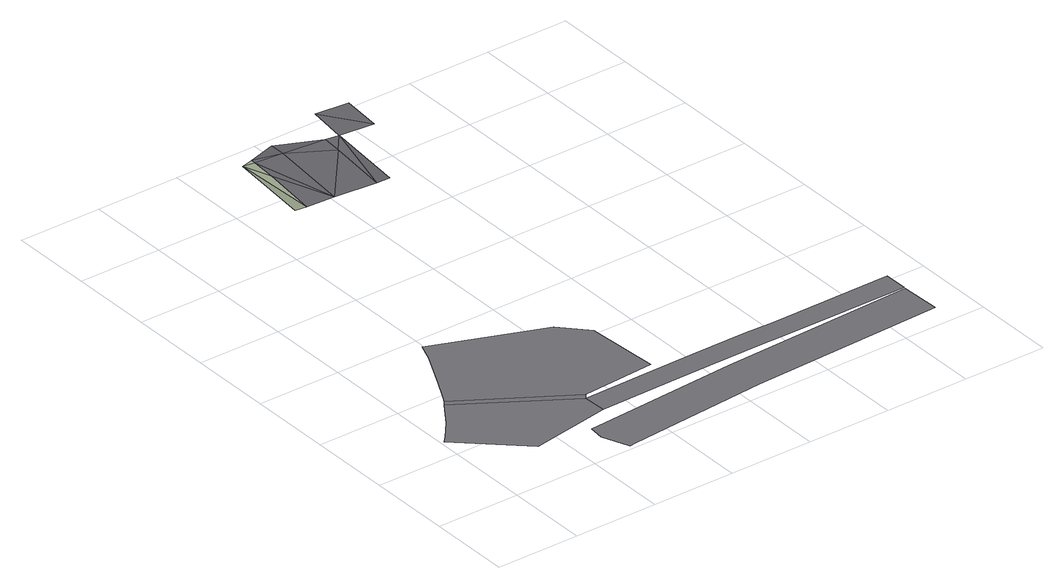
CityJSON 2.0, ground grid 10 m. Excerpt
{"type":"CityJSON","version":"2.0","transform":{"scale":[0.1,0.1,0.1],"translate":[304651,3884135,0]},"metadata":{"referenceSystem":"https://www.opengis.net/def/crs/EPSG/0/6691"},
"CityObjects":{
"road1":{"type":"Road","attributes":{"RoadStructureAttribute.sectionType":"1"},"geometry":[{"type":"MultiSurface","lod":"1","boundaries":[[[0,1,2,3,4,5,6]]]}]},
"road2":{"type":"Road","geometry":[{"type":"MultiSurface","lod":"1","boundaries":[[[7,3,2,8]]]}]},
"road3":{"type":"Road","geometry":[{"type":"MultiSurface","lod":"1","boundaries":[[[9,10,11,12,13,14,15,7,8]]]}]},
"road4":{"type":"Road","attributes":{"name":"3896号線","function":"4","RoadStructureAttribute.width":12.4,"RoadStructureAttribute.numberOfLanes":2},"geometry":[{"type":"MultiSurface","lod":"3","boundaries":[[[16,17,18]],[[19,17,16]],[[16,20,19]],[[21,17,19]],[[19,20,21]],[[22,17,21]],[[20,23,21]],[[21,23,22]],[[23,24,22]],[[20,25,23]],[[25,20,26]],[[23,27,24]],[[27,23,25]],[[26,28,25]],[[26,29,28]],[[25,28,27]]],"semantics":{"surfaces":[{"type":"AuxiliaryTrafficArea","function":"1100"},{"type":"TrafficArea","function":"1010"},{"type":"TrafficArea","function":"2020"}],"values":[0,0,1,0,1,0,1,1,1,1,1,1,1,2,2,2]}}]},
"road5":{"type":"Road","attributes":{"RoadStructureAttribute.sectionType":"1"},"geometry":[{"type":"MultiSurface","lod":"1","boundaries":[[[30,31,32,33,34,35,36,37]]]}]},
"road6":{"type":"Road","attributes":{"RoadStructureAttribute.sectionType":"1"},"geometry":[{"type":"MultiSurface","lod":"1","boundaries":[[[38,39,40,41,42,2,1,43,44,45,46,47]]]}]},
"road7":{"type":"Road","geometry":[{"type":"MultiSurface","lod":"3","boundaries":[[[48,49,50]],[[48,28,49]]],"semantics":{"surfaces":[{"type":"TrafficArea","function":"1010"}],"values":[0,0]}}]}
},
"vertices":[
[75,62,0],[171,78,0],[170,106,0],[48,184,0],[28,155,0],[11,134,0],[4,127,0],
[52,189,0],[175,112,0],
[263,118,0],[257,206,0],[229,236,0],[99,287,0],[91,266,0],[69,221,0],[57,198,0],
[153,551,18],[148,652,19],[139,552,19],[160,620,19],[186,548,19],[162,650,19],[163,656,19],[195,646,20],[196,666,19],[244,617,20],[237,543,19],[246,641,20],[262,639,20],[253,542,20],
[326,68,0],[139,55,0],[137,37,0],[150,5,0],[158,6,0],[328,20,0],[561,29,0],[559,77,0],
[559,107,0],[412,107,0],[378,108,0],[310,108,0],[258,107,0],[259,79,0],[310,80,0],[378,80,0],[412,79,0],[559,79,0],
[268,687,20],[304,635,20],[308,683,20]
]}
